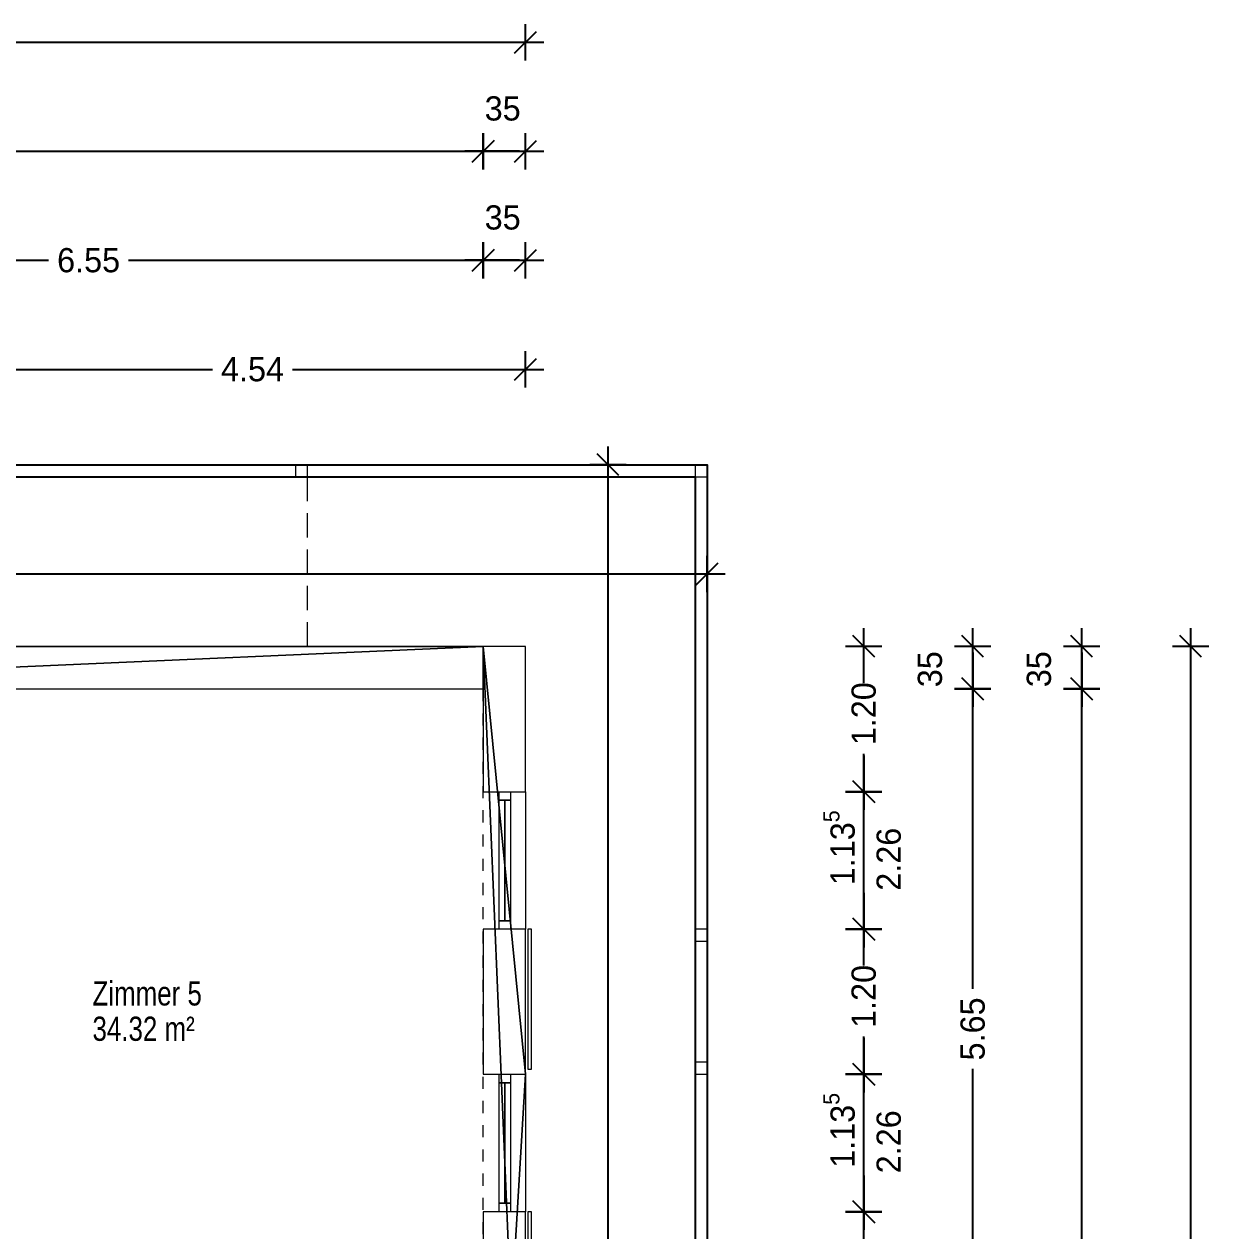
# Model space of a CAD drawing. Header units: metres. Extents: x 153.5 to 178.4, y 23.4 to 51.6.
# Drawn here: x 168.66 to 178.44, y 41.66 to 51.62 of the extents above; entities that cross this region are included whole.
import ezdxf

# ---------------------------------------------------------------- set-up
doc = ezdxf.new("R2010")
doc.units = ezdxf.units.M
doc.header["$XCLIPFRAME"] = 2
doc.header["$PDMODE"] = 65
for name, pattern in [('AUSGEZOGEN', [0]), ('PUNKT2_S9', [0.1, 0, -0.1]), ('VERDECKT2_S2', [0.27, 0.2, -0.07])]:
    doc.linetypes.add(name, pattern=pattern)
for name, color, linetype, lineweight in [('Allgemein01', 7, 'AUSGEZOGEN', 13), ('Allgemein03', 7, 'AUSGEZOGEN', 25), ('Fenster', 7, 'AUSGEZOGEN', 13), ('Fensterbank', 7, 'AUSGEZOGEN', 13), ('Raumbezeichnung', 7, 'AUSGEZOGEN', 13), ('Raumnummer', 7, 'AUSGEZOGEN', 13), ('Standard', 7, 'AUSGEZOGEN', 25), ('Stütze Holz', 7, 'AUSGEZOGEN', 13), ('Verschattung', 7, 'AUSGEZOGEN', 13), ('Wand Holz tragend', 7, 'AUSGEZOGEN', 13), ('Wohnfläche-Rohbau', 7, 'AUSGEZOGEN', 13)]:
    doc.layers.add(name, color=color, linetype=linetype, lineweight=lineweight)
doc.styles.add('ARIAL', font='arial.ttf')
doc.styles.add('Posterama Text Light', font='')
doc.styles.get('Posterama Text Light').set_extended_font_data('Posterama Text Light')
doc.dimstyles.new('DIMSTYLE_18', dxfattribs={"dimtxt": 0.2, "dimasz": 0.3, "dimexe": 0, "dimexo": 0, "dimgap": 0.1, "dimtad": 0, "dimrnd": 0.005, "dimzin": 4, "dimdsep": 46, "dimtxsty": 'Posterama Text Light', "dimblk1": 'ALL_ML_STRICH', "dimblk2": 'ALL_ML_STRICH', "dimsah": 1, "dimcen": 0, "dimclrd": 7, "dimclre": 7, "dimclrt": 7, "dimadec": 0, "dimazin": 0, "dimtfac": 1, "dimtdec": 0, "dimtix": 1, "dimtmove": 2, "dimatfit": 3, "dimfxl": 0, "dimtzin": 0, "dimlwd": 0, "dimlwe": 25, "dimarcsym": 0})
doc.dimstyles.new('DIMSTYLE_2', dxfattribs={"dimtxt": 0.2, "dimasz": 0.3, "dimexe": 0, "dimexo": 1e-06, "dimgap": 0.1, "dimtad": 0, "dimdec": 3, "dimrnd": 0.005, "dimzin": 0, "dimdsep": 46, "dimtxsty": 'Posterama Text Light', "dimblk1": 'ALL_ML_STRICH', "dimblk2": 'ALL_ML_STRICH', "dimsah": 1, "dimcen": 0, "dimse1": 1, "dimse2": 1, "dimclrd": 7, "dimclre": 7, "dimclrt": 7, "dimadec": 0, "dimazin": 0, "dimtfac": 1, "dimtdec": 0, "dimtix": 1, "dimtmove": 2, "dimatfit": 3, "dimfxl": 0, "dimtzin": 0, "dimlwd": 0, "dimlwe": 25, "dimarcsym": 0})
doc.dimstyles.new('DIMSTYLE_21', dxfattribs={"dimtxt": 0.2, "dimasz": 0.3, "dimexe": 0, "dimexo": 0, "dimgap": 0.1, "dimtad": 0, "dimdec": 3, "dimrnd": 0.005, "dimzin": 4, "dimdsep": 46, "dimtxsty": 'Posterama Text Light', "dimblk1": 'ALL_ML_STRICH', "dimblk2": 'ALL_ML_STRICH', "dimsah": 1, "dimcen": 0, "dimclrd": 7, "dimclre": 7, "dimclrt": 7, "dimadec": 0, "dimazin": 0, "dimtfac": 1, "dimtdec": 0, "dimtix": 1, "dimtmove": 2, "dimatfit": 3, "dimfxl": 0, "dimtzin": 0, "dimlwd": 0, "dimlwe": 25, "dimarcsym": 0})
doc.dimstyles.new('DIMSTYLE_3', dxfattribs={"dimtxt": 0.2, "dimasz": 0.3, "dimexe": 0, "dimexo": 1e-06, "dimgap": 0.1, "dimtad": 0, "dimdec": 3, "dimrnd": 0.005, "dimzin": 0, "dimdsep": 46, "dimtxsty": 'Posterama Text Light', "dimblk1": 'ALL_ML_STRICH', "dimblk2": 'ALL_ML_STRICH', "dimsah": 1, "dimcen": 0, "dimse1": 1, "dimse2": 1, "dimclrd": 7, "dimclre": 7, "dimclrt": 7, "dimadec": 0, "dimazin": 0, "dimtfac": 1, "dimtdec": 0, "dimtix": 1, "dimtmove": 2, "dimatfit": 3, "dimfxl": 0, "dimtzin": 0, "dimlwd": 0, "dimlwe": 25, "dimarcsym": 0})
doc.dimstyles.new('DIMSTYLE_5', dxfattribs={"dimtxt": 0.2, "dimasz": 0.3, "dimexe": 0, "dimexo": 1e-06, "dimgap": 0.1, "dimtad": 0, "dimrnd": 0.005, "dimzin": 0, "dimdsep": 46, "dimtxsty": 'Posterama Text Light', "dimblk1": 'ALL_ML_STRICH', "dimblk2": 'ALL_ML_STRICH', "dimsah": 1, "dimcen": 0, "dimse1": 1, "dimse2": 1, "dimclrd": 7, "dimclre": 7, "dimclrt": 7, "dimadec": 0, "dimazin": 0, "dimtfac": 1, "dimtdec": 0, "dimtix": 1, "dimtmove": 2, "dimatfit": 3, "dimfxl": 0, "dimtzin": 0, "dimlwd": 0, "dimlwe": 25, "dimarcsym": 0})
doc.dimstyles.new('DIMSTYLE_7', dxfattribs={"dimtxt": 0.2, "dimasz": 0.3, "dimexe": 0, "dimexo": 1e-06, "dimgap": 0.1, "dimtad": 2, "dimdec": 1, "dimlfac": 100, "dimrnd": 0.5, "dimzin": 0, "dimdsep": 46, "dimtxsty": 'Posterama Text Light', "dimblk1": 'ALL_ML_STRICH', "dimblk2": 'ALL_ML_STRICH', "dimsah": 1, "dimcen": 0, "dimse1": 1, "dimse2": 1, "dimclrd": 7, "dimclre": 7, "dimclrt": 7, "dimadec": 0, "dimazin": 0, "dimtfac": 1, "dimtdec": 0, "dimtix": 1, "dimtmove": 2, "dimatfit": 3, "dimfxl": 0, "dimtvp": 1.2, "dimtzin": 0, "dimlwd": 0, "dimlwe": 25, "dimarcsym": 0})
doc.dimstyles.new('DIMSTYLE_9', dxfattribs={"dimtxt": 0.2, "dimasz": 0.3, "dimexe": 0, "dimexo": 1e-06, "dimgap": 0.1, "dimtad": 2, "dimdec": 3, "dimrnd": 0.005, "dimzin": 0, "dimdsep": 46, "dimtxsty": 'Posterama Text Light', "dimblk1": 'ALL_ML_STRICH', "dimblk2": 'ALL_ML_STRICH', "dimsah": 1, "dimcen": 0, "dimse1": 1, "dimse2": 1, "dimclrd": 7, "dimclre": 7, "dimclrt": 7, "dimadec": 0, "dimazin": 0, "dimtfac": 1, "dimtdec": 0, "dimtix": 1, "dimtmove": 2, "dimatfit": 3, "dimfxl": 0, "dimtzin": 0, "dimlwd": 0, "dimlwe": 25, "dimarcsym": 0})
picture_1 = doc.add_image_def('image1.jpg', size_in_pixel=(256, 256))
picture_2 = doc.add_image_def('image2.jpg', size_in_pixel=(256, 256))

# ---------------------------------------------------------------- blocks, each defined once
blk = doc.blocks.new('ALL_ML_STRICH')
at = {"color": 0, "linetype": 'ByBlock', "lineweight": -2}
for p, q in [((0, -0.5), (0, 0.5)), ((-1, 0), (0.5, 0)), ((-0.3, -0.3), (0.3, 0.3))]:
    blk.add_line(p, q, dxfattribs=at)
blk = doc.blocks.new('*D24')
at = {"layer": 'DEFPOINTS', "color": 7, "linetype": 'AUSGEZOGEN', "lineweight": 25, "transparency": 33554687}
for p in [(172.7978, 46.4848), (172.7978, 28.4819), (178.2916, 28.4819)]:
    blk.add_point(p, dxfattribs=at)
at = {"layer": 'Standard', "color": 7, "linetype": 'AUSGEZOGEN', "lineweight": -2, "transparency": 33554687}
for p, q in [((178.2916, 37.9821), (178.2916, 46.4848)), ((178.2916, 28.4819), (178.2916, 37.0421))]:
    blk.add_line(p, q, dxfattribs=at)
at = {"layer": 'Standard', "color": 7, "linetype": 'AUSGEZOGEN', "lineweight": 25, "transparency": 33554687, "xscale": 0.3, "yscale": 0.3, "zscale": 0.3}
for p, rotation in [((178.2916, 46.4848), 90), ((178.2916, 28.4819), 270)]:
    blk.add_blockref('ALL_ML_STRICH', p, dxfattribs=dict(at, rotation=rotation))
at = {"layer": 'Standard', "color": 7, "linetype": 'AUSGEZOGEN', "lineweight": 25, "transparency": 33554687, "insert": (178.2916, 37.5121), "char_height": 0.2, "width": 1.2, "attachment_point": 5, "rotation": 90, "style": 'Posterama Text Light'}
blk.add_mtext('\\A1;{\\A1;{18.00\\H0.132000;\\S5^ ;}}', dxfattribs=at)
blk = doc.blocks.new('*D27')
at = {"layer": 'DEFPOINTS', "color": 7, "linetype": 'AUSGEZOGEN', "lineweight": 25, "transparency": 33554687}
for p in [(158.7978, 51.4721), (158.7978, 46.4848), (172.7978, 46.4848)]:
    blk.add_point(p, dxfattribs=at)
at = {"layer": 'Standard', "color": 7, "linetype": 'AUSGEZOGEN', "lineweight": -2, "transparency": 33554687}
for p, q in [((158.7978, 51.4721), (165.4096, 51.4721)), ((166.2096, 51.4721), (172.7978, 51.4721))]:
    blk.add_line(p, q, dxfattribs=at)
at = {"layer": 'Standard', "color": 7, "linetype": 'AUSGEZOGEN', "lineweight": 25, "transparency": 33554687, "xscale": 0.3, "yscale": 0.3, "zscale": 0.3, "rotation": 180}
blk.add_blockref('ALL_ML_STRICH', (158.7978, 51.4721), dxfattribs=at)
at = {"layer": 'Standard', "color": 7, "linetype": 'AUSGEZOGEN', "lineweight": 25, "transparency": 33554687, "xscale": 0.3, "yscale": 0.3, "zscale": 0.3}
blk.add_blockref('ALL_ML_STRICH', (172.7978, 51.4721), dxfattribs=at)
at = {"layer": 'Standard', "color": 7, "linetype": 'AUSGEZOGEN', "lineweight": 25, "transparency": 33554687, "insert": (165.8096, 51.4721), "char_height": 0.2, "width": 1, "attachment_point": 5, "style": 'Posterama Text Light'}
blk.add_mtext('\\A1;{\\A1;{14.00\\H0.132000;\\S^ ;}}', dxfattribs=at)
blk = doc.blocks.new('*D34')
at = {"layer": 'DEFPOINTS', "color": 7, "linetype": 'AUSGEZOGEN', "lineweight": 25, "transparency": 33554687}
for p in [(159.1478, 50.5721), (159.1478, 46.1348), (172.4478, 46.1348)]:
    blk.add_point(p, dxfattribs=at)
at = {"layer": 'Standard', "color": 7, "linetype": 'AUSGEZOGEN', "lineweight": -2, "transparency": 33554687}
for p, q in [((159.1478, 50.5721), (165.4248, 50.5721)), ((166.2248, 50.5721), (172.4478, 50.5721))]:
    blk.add_line(p, q, dxfattribs=at)
at = {"layer": 'Standard', "color": 7, "linetype": 'AUSGEZOGEN', "lineweight": 25, "transparency": 33554687, "xscale": 0.3, "yscale": 0.3, "zscale": 0.3, "rotation": 180}
blk.add_blockref('ALL_ML_STRICH', (159.1478, 50.5721), dxfattribs=at)
at = {"layer": 'Standard', "color": 7, "linetype": 'AUSGEZOGEN', "lineweight": 25, "transparency": 33554687, "xscale": 0.3, "yscale": 0.3, "zscale": 0.3}
blk.add_blockref('ALL_ML_STRICH', (172.4478, 50.5721), dxfattribs=at)
at = {"layer": 'Standard', "color": 7, "linetype": 'AUSGEZOGEN', "lineweight": 25, "transparency": 33554687, "insert": (165.8248, 50.5721), "char_height": 0.2, "width": 1, "attachment_point": 5, "style": 'Posterama Text Light'}
blk.add_mtext('\\A1;{\\A1;{13.30\\H0.132000;\\S^ ;}}', dxfattribs=at)
blk = doc.blocks.new('*D35')
at = {"layer": 'DEFPOINTS', "color": 7, "linetype": 'AUSGEZOGEN', "lineweight": 25, "transparency": 33554687}
for p in [(172.4478, 50.5721), (172.7978, 46.4848), (172.4478, 46.1348)]:
    blk.add_point(p, dxfattribs=at)
at = {"layer": 'Standard', "color": 7, "linetype": 'AUSGEZOGEN', "lineweight": -2, "transparency": 33554687}
blk.add_line((172.4478, 50.5721), (172.7978, 50.5721), dxfattribs=at)
at = {"layer": 'Standard', "color": 7, "linetype": 'AUSGEZOGEN', "lineweight": 25, "transparency": 33554687, "xscale": 0.3, "yscale": 0.3, "zscale": 0.3, "rotation": 180}
blk.add_blockref('ALL_ML_STRICH', (172.4478, 50.5721), dxfattribs=at)
at = {"layer": 'Standard', "color": 7, "linetype": 'AUSGEZOGEN', "lineweight": 25, "transparency": 33554687, "xscale": 0.3, "yscale": 0.3, "zscale": 0.3}
blk.add_blockref('ALL_ML_STRICH', (172.7978, 50.5721), dxfattribs=at)
at = {"layer": 'Standard', "color": 7, "linetype": 'AUSGEZOGEN', "lineweight": 25, "transparency": 33554687, "insert": (172.6092, 50.9249), "char_height": 0.2, "width": 0.8, "attachment_point": 5, "style": 'Posterama Text Light'}
blk.add_mtext('\\A1;{\\A1;{35\\H0.132000;\\S^ ;}}', dxfattribs=at)
blk = doc.blocks.new('*D45')
at = {"layer": 'DEFPOINTS', "color": 7, "linetype": 'AUSGEZOGEN', "lineweight": 25, "transparency": 33554687}
for p in [(168.2578, 48.7721), (168.2578, 46.4848), (172.7978, 46.4848)]:
    blk.add_point(p, dxfattribs=at)
at = {"layer": 'Standard', "color": 7, "linetype": 'AUSGEZOGEN', "lineweight": -2, "transparency": 33554687}
for p, q in [((168.2578, 48.7721), (170.213, 48.7721)), ((170.873, 48.7721), (172.7978, 48.7721))]:
    blk.add_line(p, q, dxfattribs=at)
at = {"layer": 'Standard', "color": 7, "linetype": 'AUSGEZOGEN', "lineweight": 25, "transparency": 33554687, "xscale": 0.3, "yscale": 0.3, "zscale": 0.3, "rotation": 180}
blk.add_blockref('ALL_ML_STRICH', (168.2578, 48.7721), dxfattribs=at)
at = {"layer": 'Standard', "color": 7, "linetype": 'AUSGEZOGEN', "lineweight": 25, "transparency": 33554687, "xscale": 0.3, "yscale": 0.3, "zscale": 0.3}
blk.add_blockref('ALL_ML_STRICH', (172.7978, 48.7721), dxfattribs=at)
at = {"layer": 'Standard', "color": 7, "linetype": 'AUSGEZOGEN', "lineweight": 25, "transparency": 33554687, "insert": (170.543, 48.7721), "char_height": 0.2, "width": 0.8, "attachment_point": 5, "style": 'Posterama Text Light'}
blk.add_mtext('\\A1;{\\A1;{4.54\\H0.132000;\\S^ ;}}', dxfattribs=at)
blk = doc.blocks.new('*D66')
at = {"layer": 'DEFPOINTS', "color": 7, "linetype": 'AUSGEZOGEN', "lineweight": 25, "transparency": 33554687}
for p in [(172.4478, 46.1348), (172.4478, 28.8319), (177.3916, 28.8319)]:
    blk.add_point(p, dxfattribs=at)
at = {"layer": 'Standard', "color": 7, "linetype": 'AUSGEZOGEN', "lineweight": -2, "transparency": 33554687}
for p, q in [((177.3916, 38.0094), (177.3916, 46.1348)), ((177.3916, 28.8319), (177.3916, 37.0694))]:
    blk.add_line(p, q, dxfattribs=at)
at = {"layer": 'Standard', "color": 7, "linetype": 'AUSGEZOGEN', "lineweight": 25, "transparency": 33554687, "xscale": 0.3, "yscale": 0.3, "zscale": 0.3}
for p, rotation in [((177.3916, 46.1348), 90), ((177.3916, 28.8319), 270)]:
    blk.add_blockref('ALL_ML_STRICH', p, dxfattribs=dict(at, rotation=rotation))
at = {"layer": 'Standard', "color": 7, "linetype": 'AUSGEZOGEN', "lineweight": 25, "transparency": 33554687, "insert": (177.3916, 37.5394), "char_height": 0.2, "width": 1.2, "attachment_point": 5, "rotation": 90, "style": 'Posterama Text Light'}
blk.add_mtext('\\A1;{\\A1;{17.30\\H0.132000;\\S5^ ;}}', dxfattribs=at)
blk = doc.blocks.new('*D67')
at = {"layer": 'DEFPOINTS', "color": 7, "linetype": 'AUSGEZOGEN', "lineweight": 25, "transparency": 33554687}
for p in [(172.7978, 46.4848), (172.4478, 46.1348), (177.3916, 46.1348)]:
    blk.add_point(p, dxfattribs=at)
at = {"layer": 'Standard', "color": 7, "linetype": 'AUSGEZOGEN', "lineweight": -2, "transparency": 33554687}
blk.add_line((177.3916, 46.1348), (177.3916, 46.4848), dxfattribs=at)
at = {"layer": 'Standard', "color": 7, "linetype": 'AUSGEZOGEN', "lineweight": 25, "transparency": 33554687, "xscale": 0.3, "yscale": 0.3, "zscale": 0.3}
for p, rotation in [((177.3916, 46.4848), 90), ((177.3916, 46.1348), 270)]:
    blk.add_blockref('ALL_ML_STRICH', p, dxfattribs=dict(at, rotation=rotation))
at = {"layer": 'Standard', "color": 7, "linetype": 'AUSGEZOGEN', "lineweight": 25, "transparency": 33554687, "insert": (177.0388, 46.2963), "char_height": 0.2, "width": 0.8, "attachment_point": 5, "rotation": 90, "style": 'Posterama Text Light'}
blk.add_mtext('\\A1;{\\A1;{35\\H0.132000;\\S^ ;}}', dxfattribs=at)
blk = doc.blocks.new('*D84')
at = {"layer": 'DEFPOINTS', "color": 7, "linetype": 'AUSGEZOGEN', "lineweight": 25, "transparency": 33554687}
for p in [(165.8978, 49.6721), (165.8978, 46.1348), (172.4478, 46.1348)]:
    blk.add_point(p, dxfattribs=at)
at = {"layer": 'Standard', "color": 7, "linetype": 'AUSGEZOGEN', "lineweight": -2, "transparency": 33554687}
for p, q in [((165.8978, 49.6721), (168.8594, 49.6721)), ((169.5194, 49.6721), (172.4478, 49.6721))]:
    blk.add_line(p, q, dxfattribs=at)
at = {"layer": 'Standard', "color": 7, "linetype": 'AUSGEZOGEN', "lineweight": 25, "transparency": 33554687, "xscale": 0.3, "yscale": 0.3, "zscale": 0.3, "rotation": 180}
blk.add_blockref('ALL_ML_STRICH', (165.8978, 49.6721), dxfattribs=at)
at = {"layer": 'Standard', "color": 7, "linetype": 'AUSGEZOGEN', "lineweight": 25, "transparency": 33554687, "xscale": 0.3, "yscale": 0.3, "zscale": 0.3}
blk.add_blockref('ALL_ML_STRICH', (172.4478, 49.6721), dxfattribs=at)
at = {"layer": 'Standard', "color": 7, "linetype": 'AUSGEZOGEN', "lineweight": 25, "transparency": 33554687, "insert": (169.1894, 49.6721), "char_height": 0.2, "width": 0.8, "attachment_point": 5, "style": 'Posterama Text Light'}
blk.add_mtext('\\A1;{\\A1;{6.55\\H0.132000;\\S^ ;}}', dxfattribs=at)
blk = doc.blocks.new('*D85')
at = {"layer": 'DEFPOINTS', "color": 7, "linetype": 'AUSGEZOGEN', "lineweight": 25, "transparency": 33554687}
for p in [(172.4478, 49.6721), (172.7978, 46.4848), (172.4478, 46.1348)]:
    blk.add_point(p, dxfattribs=at)
at = {"layer": 'Standard', "color": 7, "linetype": 'AUSGEZOGEN', "lineweight": -2, "transparency": 33554687}
blk.add_line((172.4478, 49.6721), (172.7978, 49.6721), dxfattribs=at)
at = {"layer": 'Standard', "color": 7, "linetype": 'AUSGEZOGEN', "lineweight": 25, "transparency": 33554687, "xscale": 0.3, "yscale": 0.3, "zscale": 0.3, "rotation": 180}
blk.add_blockref('ALL_ML_STRICH', (172.4478, 49.6721), dxfattribs=at)
at = {"layer": 'Standard', "color": 7, "linetype": 'AUSGEZOGEN', "lineweight": 25, "transparency": 33554687, "xscale": 0.3, "yscale": 0.3, "zscale": 0.3}
blk.add_blockref('ALL_ML_STRICH', (172.7978, 49.6721), dxfattribs=at)
at = {"layer": 'Standard', "color": 7, "linetype": 'AUSGEZOGEN', "lineweight": 25, "transparency": 33554687, "insert": (172.6092, 50.0249), "char_height": 0.2, "width": 0.8, "attachment_point": 5, "style": 'Posterama Text Light'}
blk.add_mtext('\\A1;{\\A1;{35\\H0.132000;\\S^ ;}}', dxfattribs=at)
blk = doc.blocks.new('*D91')
at = {"layer": 'DEFPOINTS', "color": 7, "linetype": 'AUSGEZOGEN', "lineweight": 25, "transparency": 33554687}
for p in [(172.4478, 46.1348), (172.4478, 40.4848), (176.4916, 40.4848)]:
    blk.add_point(p, dxfattribs=at)
at = {"layer": 'Standard', "color": 7, "linetype": 'AUSGEZOGEN', "lineweight": -2, "transparency": 33554687}
for p, q in [((176.4916, 43.6564), (176.4916, 46.1348)), ((176.4916, 40.4848), (176.4916, 42.9964))]:
    blk.add_line(p, q, dxfattribs=at)
at = {"layer": 'Standard', "color": 7, "linetype": 'AUSGEZOGEN', "lineweight": 25, "transparency": 33554687, "xscale": 0.3, "yscale": 0.3, "zscale": 0.3}
for p, rotation in [((176.4916, 46.1348), 90), ((176.4916, 40.4848), 270)]:
    blk.add_blockref('ALL_ML_STRICH', p, dxfattribs=dict(at, rotation=rotation))
at = {"layer": 'Standard', "color": 7, "linetype": 'AUSGEZOGEN', "lineweight": 25, "transparency": 33554687, "insert": (176.4916, 43.3264), "char_height": 0.2, "width": 0.8, "attachment_point": 5, "rotation": 90, "style": 'Posterama Text Light'}
blk.add_mtext('\\A1;{\\A1;{5.65\\H0.132000;\\S^ ;}}', dxfattribs=at)
blk = doc.blocks.new('*D92')
at = {"layer": 'DEFPOINTS', "color": 7, "linetype": 'AUSGEZOGEN', "lineweight": 25, "transparency": 33554687}
for p in [(172.7978, 46.4848), (172.4478, 46.1348), (176.4916, 46.1348)]:
    blk.add_point(p, dxfattribs=at)
at = {"layer": 'Standard', "color": 7, "linetype": 'AUSGEZOGEN', "lineweight": -2, "transparency": 33554687}
blk.add_line((176.4916, 46.1348), (176.4916, 46.4848), dxfattribs=at)
at = {"layer": 'Standard', "color": 7, "linetype": 'AUSGEZOGEN', "lineweight": 25, "transparency": 33554687, "xscale": 0.3, "yscale": 0.3, "zscale": 0.3}
for p, rotation in [((176.4916, 46.4848), 90), ((176.4916, 46.1348), 270)]:
    blk.add_blockref('ALL_ML_STRICH', p, dxfattribs=dict(at, rotation=rotation))
at = {"layer": 'Standard', "color": 7, "linetype": 'AUSGEZOGEN', "lineweight": 25, "transparency": 33554687, "insert": (176.1388, 46.2963), "char_height": 0.2, "width": 0.8, "attachment_point": 5, "rotation": 90, "style": 'Posterama Text Light'}
blk.add_mtext('\\A1;{\\A1;{35\\H0.132000;\\S^ ;}}', dxfattribs=at)
blk = doc.blocks.new('*D106')
at = {"layer": 'DEFPOINTS', "color": 7, "linetype": 'AUSGEZOGEN', "lineweight": 25, "transparency": 33554687}
for p in [(172.7978, 41.8167), (172.7978, 38.1919), (175.5916, 38.1919)]:
    blk.add_point(p, dxfattribs=at)
at = {"layer": 'Standard', "color": 7, "linetype": 'AUSGEZOGEN', "lineweight": -2, "transparency": 33554687}
for p, q in [((175.5916, 40.4468), (175.5916, 41.8167)), ((175.5916, 38.1919), (175.5916, 39.6468))]:
    blk.add_line(p, q, dxfattribs=at)
at = {"layer": 'Standard', "color": 7, "linetype": 'AUSGEZOGEN', "lineweight": 25, "transparency": 33554687, "xscale": 0.3, "yscale": 0.3, "zscale": 0.3}
for p, rotation in [((175.5916, 41.8167), 90), ((175.5916, 38.1919), 270)]:
    blk.add_blockref('ALL_ML_STRICH', p, dxfattribs=dict(at, rotation=rotation))
at = {"layer": 'Standard', "color": 7, "linetype": 'AUSGEZOGEN', "lineweight": 25, "transparency": 33554687, "insert": (175.5916, 40.0468), "char_height": 0.2, "width": 1, "attachment_point": 5, "rotation": 90, "style": 'Posterama Text Light'}
blk.add_mtext('\\A1;{\\A1;{3.62\\H0.132000;\\S5^ ;}}', dxfattribs=at)
blk = doc.blocks.new('*D107')
at = {"layer": 'DEFPOINTS', "color": 7, "linetype": 'AUSGEZOGEN', "lineweight": 25, "transparency": 33554687}
for p in [(172.7978, 42.9517), (172.7978, 41.8167), (175.5916, 41.8167)]:
    blk.add_point(p, dxfattribs=at)
at = {"layer": 'Standard', "color": 7, "linetype": 'AUSGEZOGEN', "lineweight": -2, "transparency": 33554687}
blk.add_line((175.5916, 41.8167), (175.5916, 42.9517), dxfattribs=at)
at = {"layer": 'Standard', "color": 7, "linetype": 'AUSGEZOGEN', "lineweight": 25, "transparency": 33554687, "xscale": 0.3, "yscale": 0.3, "zscale": 0.3}
for p, rotation in [((175.5916, 42.9517), 90), ((175.5916, 41.8167), 270)]:
    blk.add_blockref('ALL_ML_STRICH', p, dxfattribs=dict(at, rotation=rotation))
at = {"layer": 'Standard', "color": 7, "linetype": 'AUSGEZOGEN', "lineweight": 25, "transparency": 33554687, "insert": (175.3888, 42.4889), "char_height": 0.2, "width": 1, "attachment_point": 5, "rotation": 90, "style": 'Posterama Text Light'}
blk.add_mtext('\\A1;{\\A1;{1.13\\H0.132000;\\S5^ ;}}', dxfattribs=at)
at = {"layer": 'Standard', "color": 7, "linetype": 'AUSGEZOGEN', "lineweight": 25, "transparency": 33554687, "insert": (175.6972, 42.1341), "char_height": 0.2, "width": 0.01, "attachment_point": 1, "rotation": 90, "line_spacing_factor": 0.60241, "style": 'Posterama Text Light'}
blk.add_mtext('\\A1;{2.26\\H0.132000;\\S^ ;}', dxfattribs=at)
blk = doc.blocks.new('*D108')
at = {"layer": 'DEFPOINTS', "color": 7, "linetype": 'AUSGEZOGEN', "lineweight": 25, "transparency": 33554687}
for p in [(172.7978, 44.1498), (172.7978, 42.9517), (175.5916, 42.9517)]:
    blk.add_point(p, dxfattribs=at)
at = {"layer": 'Standard', "color": 7, "linetype": 'AUSGEZOGEN', "lineweight": -2, "transparency": 33554687}
for p, q in [((175.5916, 43.925), (175.5916, 44.1498)), ((175.5916, 42.9517), (175.5916, 43.265))]:
    blk.add_line(p, q, dxfattribs=at)
at = {"layer": 'Standard', "color": 7, "linetype": 'AUSGEZOGEN', "lineweight": 25, "transparency": 33554687, "xscale": 0.3, "yscale": 0.3, "zscale": 0.3}
for p, rotation in [((175.5916, 44.1498), 90), ((175.5916, 42.9517), 270)]:
    blk.add_blockref('ALL_ML_STRICH', p, dxfattribs=dict(at, rotation=rotation))
at = {"layer": 'Standard', "color": 7, "linetype": 'AUSGEZOGEN', "lineweight": 25, "transparency": 33554687, "insert": (175.5916, 43.595), "char_height": 0.2, "width": 0.8, "attachment_point": 5, "rotation": 90, "style": 'Posterama Text Light'}
blk.add_mtext('\\A1;{\\A1;{1.20\\H0.132000;\\S^ ;}}', dxfattribs=at)
blk = doc.blocks.new('*D109')
at = {"layer": 'DEFPOINTS', "color": 7, "linetype": 'AUSGEZOGEN', "lineweight": 25, "transparency": 33554687}
for p in [(172.7978, 45.2848), (172.7978, 44.1498), (175.5916, 44.1498)]:
    blk.add_point(p, dxfattribs=at)
at = {"layer": 'Standard', "color": 7, "linetype": 'AUSGEZOGEN', "lineweight": -2, "transparency": 33554687}
blk.add_line((175.5916, 44.1498), (175.5916, 45.2848), dxfattribs=at)
at = {"layer": 'Standard', "color": 7, "linetype": 'AUSGEZOGEN', "lineweight": 25, "transparency": 33554687, "xscale": 0.3, "yscale": 0.3, "zscale": 0.3}
for p, rotation in [((175.5916, 45.2848), 90), ((175.5916, 44.1498), 270)]:
    blk.add_blockref('ALL_ML_STRICH', p, dxfattribs=dict(at, rotation=rotation))
at = {"layer": 'Standard', "color": 7, "linetype": 'AUSGEZOGEN', "lineweight": 25, "transparency": 33554687, "insert": (175.3888, 44.8219), "char_height": 0.2, "width": 1, "attachment_point": 5, "rotation": 90, "style": 'Posterama Text Light'}
blk.add_mtext('\\A1;{\\A1;{1.13\\H0.132000;\\S5^ ;}}', dxfattribs=at)
at = {"layer": 'Standard', "color": 7, "linetype": 'AUSGEZOGEN', "lineweight": 25, "transparency": 33554687, "insert": (175.6972, 44.4671), "char_height": 0.2, "width": 0.01, "attachment_point": 1, "rotation": 90, "line_spacing_factor": 0.60241, "style": 'Posterama Text Light'}
blk.add_mtext('\\A1;{2.26\\H0.132000;\\S^ ;}', dxfattribs=at)
blk = doc.blocks.new('*D110')
at = {"layer": 'DEFPOINTS', "color": 7, "linetype": 'AUSGEZOGEN', "lineweight": 25, "transparency": 33554687}
for p in [(172.7978, 46.4848), (172.7978, 45.2848), (175.5916, 45.2848)]:
    blk.add_point(p, dxfattribs=at)
at = {"layer": 'Standard', "color": 7, "linetype": 'AUSGEZOGEN', "lineweight": -2, "transparency": 33554687}
for p, q in [((175.5916, 46.259), (175.5916, 46.4848)), ((175.5916, 45.2848), (175.5916, 45.599))]:
    blk.add_line(p, q, dxfattribs=at)
at = {"layer": 'Standard', "color": 7, "linetype": 'AUSGEZOGEN', "lineweight": 25, "transparency": 33554687, "xscale": 0.3, "yscale": 0.3, "zscale": 0.3}
for p, rotation in [((175.5916, 46.4848), 90), ((175.5916, 45.2848), 270)]:
    blk.add_blockref('ALL_ML_STRICH', p, dxfattribs=dict(at, rotation=rotation))
at = {"layer": 'Standard', "color": 7, "linetype": 'AUSGEZOGEN', "lineweight": 25, "transparency": 33554687, "insert": (175.5916, 45.929), "char_height": 0.2, "width": 0.8, "attachment_point": 5, "rotation": 90, "style": 'Posterama Text Light'}
blk.add_mtext('\\A1;{\\A1;{1.20\\H0.132000;\\S^ ;}}', dxfattribs=at)
blk = doc.blocks.new('*D134')
at = {"layer": 'DEFPOINTS', "color": 7, "linetype": 'AUSGEZOGEN', "lineweight": 25, "transparency": 33554687}
for p in [(157.2978, 47.9848), (174.2978, 47.9848), (157.2978, 47.0837)]:
    blk.add_point(p, dxfattribs=at)
at = {"layer": 'Standard', "color": 7, "linetype": 'AUSGEZOGEN', "lineweight": -2, "transparency": 33554687}
for p, q in [((157.2978, 47.0837), (157.2978, 47.0837)), ((157.2978, 47.0837), (165.4203, 47.0837)), ((166.2203, 47.0837), (174.2978, 47.0837)), ((174.2978, 47.0837), (174.2978, 47.0837))]:
    blk.add_line(p, q, dxfattribs=at)
at = {"layer": 'Standard', "color": 7, "linetype": 'AUSGEZOGEN', "lineweight": 25, "transparency": 33554687, "xscale": 0.3, "yscale": 0.3, "zscale": 0.3, "rotation": 180}
blk.add_blockref('ALL_ML_STRICH', (157.2978, 47.0837), dxfattribs=at)
at = {"layer": 'Standard', "color": 7, "linetype": 'AUSGEZOGEN', "lineweight": 25, "transparency": 33554687, "xscale": 0.3, "yscale": 0.3, "zscale": 0.3}
blk.add_blockref('ALL_ML_STRICH', (174.2978, 47.0837), dxfattribs=at)
at = {"layer": 'Standard', "color": 7, "linetype": 'AUSGEZOGEN', "lineweight": 25, "transparency": 33554687, "insert": (165.8203, 47.0837), "char_height": 0.2, "width": 1, "attachment_point": 5, "style": 'Posterama Text Light'}
blk.add_mtext('\\A1;{\\A1;{17.00\\H0.132000;\\S^ ;}}', dxfattribs=at)
blk = doc.blocks.new('*D137')
at = {"layer": 'DEFPOINTS', "color": 7, "linetype": 'AUSGEZOGEN', "lineweight": 25, "transparency": 33554687}
for p in [(174.2978, 47.9848), (173.4795, 26.9819), (174.2978, 26.9819)]:
    blk.add_point(p, dxfattribs=at)
at = {"layer": 'Standard', "color": 7, "linetype": 'AUSGEZOGEN', "lineweight": -2, "transparency": 33554687}
for p, q in [((173.4795, 47.9848), (173.4795, 47.9848)), ((173.4795, 37.9904), (173.4795, 47.9848)), ((173.4795, 26.9819), (173.4795, 37.0504)), ((173.4795, 26.9819), (173.4795, 26.9819))]:
    blk.add_line(p, q, dxfattribs=at)
at = {"layer": 'Standard', "color": 7, "linetype": 'AUSGEZOGEN', "lineweight": 25, "transparency": 33554687, "xscale": 0.3, "yscale": 0.3, "zscale": 0.3}
for p, rotation in [((173.4795, 47.9848), 90), ((173.4795, 26.9819), 270)]:
    blk.add_blockref('ALL_ML_STRICH', p, dxfattribs=dict(at, rotation=rotation))
at = {"layer": 'Standard', "color": 7, "linetype": 'AUSGEZOGEN', "lineweight": 25, "transparency": 33554687, "insert": (173.4795, 37.5204), "char_height": 0.2, "width": 1.2, "attachment_point": 5, "rotation": 90, "style": 'Posterama Text Light'}
blk.add_mtext('\\A1;{\\A1;{21.00\\H0.132000;\\S5^ ;}}', dxfattribs=at)

msp = doc.modelspace()

# ---------------------------------------------------------------- linework, layer by layer
at = {"layer": 'Allgemein01', "color": 7, "linetype": 'PUNKT2_S9', "lineweight": 13, "transparency": 33554687}
msp.add_line((172.4478, 28.8319), (172.4478, 46.1348), dxfattribs=at)
at = {"layer": 'Allgemein03', "color": 7, "linetype": 'VERDECKT2_S2', "lineweight": 13, "transparency": 33554687}
msp.add_lwpolyline([(160.5978, 47.9848), (160.5978, 46.4848), (170.9978, 46.4848), (170.9978, 47.9848), (160.5978, 47.9848)], close=True, dxfattribs=at)
at = {"layer": 'Fenster', "transparency": 33554687}
for points in [[(172.6728, 45.2848), (172.6728, 45.2148), (172.5808, 45.2148), (172.5808, 45.2848), (172.6728, 45.2848)], [(172.6728, 45.2148), (172.6728, 44.2198), (172.5808, 44.2198), (172.5808, 45.2148), (172.6728, 45.2148)], [(172.6728, 44.2198), (172.6728, 44.1498), (172.5808, 44.1498), (172.5808, 44.2198), (172.6728, 44.2198)], [(172.6728, 42.9517), (172.6728, 42.8817), (172.5808, 42.8817), (172.5808, 42.9517), (172.6728, 42.9517)], [(172.6728, 42.8817), (172.6728, 41.8867), (172.5808, 41.8867), (172.5808, 42.8817), (172.6728, 42.8817)], [(172.6728, 41.8867), (172.6728, 41.8167), (172.5808, 41.8167), (172.5808, 41.8867), (172.6728, 41.8867)]]:
    msp.add_lwpolyline(points, close=True, dxfattribs=at)
for points in [[(172.6268, 45.2148, 3.24), (172.6268, 44.2198, 3.24), (172.6268, 44.2198, 5.36), (172.6268, 45.2148, 5.36)], [(172.6268, 42.8817, 3.24), (172.6268, 41.8867, 3.24), (172.6268, 41.8867, 5.36), (172.6268, 42.8817, 5.36)]]:
    msp.add_3dface(points, dxfattribs=at)
at = {"layer": 'Fensterbank', "color": 7, "linetype": 'AUSGEZOGEN', "lineweight": 18, "transparency": 33554687}
for p, q in [((172.7978, 45.2848), (172.7978, 44.1498)), ((172.7978, 42.9517), (172.7978, 41.8167))]:
    msp.add_line(p, q, dxfattribs=at)
at = {"layer": 'Standard', "color": 1, "linetype": 'AUSGEZOGEN', "lineweight": 25, "transparency": 33554687}
for points in [[(157.2978, 26.9819), (157.2978, 47.9848), (174.2978, 47.9848), (174.2978, 26.9819), (157.2978, 26.9819)], [(157.3978, 27.0819), (157.3978, 47.8848), (174.1978, 47.8848), (174.1978, 27.0819), (157.3978, 27.0819)]]:
    msp.add_lwpolyline(points, close=True, dxfattribs=at)
at = {"layer": 'Verschattung', "transparency": 33554687}
for points in [[(172.8478, 42.9948), (172.8478, 44.1498), (172.8178, 44.1498), (172.8178, 42.9948), (172.8478, 42.9948)], [(172.8478, 40.6617), (172.8478, 41.8167), (172.8178, 41.8167), (172.8178, 40.6617), (172.8478, 40.6617)]]:
    msp.add_lwpolyline(points, close=True, dxfattribs=at)

# ---------------------------------------------------------------- texts
at = {"layer": 'Raumbezeichnung', "transparency": 33554687, "insert": (169.2215, 43.517), "char_height": 0.2, "width": 1.050667, "attachment_point": 7, "style": 'Posterama Text Light'}
msp.add_mtext('\\A1;{\\fPosterama Text Light|i0|b0;\\H0.200000;\\W0.800000;\\C7;Zimmer 5}\\P', dxfattribs=at)
at = {"layer": 'Raumnummer', "transparency": 33554687, "insert": (169.2215, 43.8502), "char_height": 0.2, "width": 0.054754, "attachment_point": 7, "style": 'ARIAL'}
msp.add_mtext('}\\P', dxfattribs=at)
at = {"layer": 'Wohnfläche-Rohbau', "transparency": 33554687, "insert": (169.2215, 43.2254), "char_height": 0.2, "width": 0.96, "attachment_point": 7, "style": 'Posterama Text Light'}
msp.add_mtext('\\A1;{\\fPosterama Text Light|i0|b0;\\H0.200000;\\W0.800000;\\C7;34.32 m²}\\P', dxfattribs=at)

# ---------------------------------------------------------------- dimensions: what is measured, and where the dimension line sits
at = {"layer": 'Standard', "color": 7, "linetype": 'AUSGEZOGEN', "lineweight": 25, "transparency": 33554687}
for base, p1, p2, dimstyle, picture, middle in [((172.7978, 51.4721), (158.7978, 46.4848), (172.7978, 46.4848), 'DIMSTYLE_5', '*D27', (165.8096, 51.4721)), ((172.7978, 50.5721), (172.4478, 46.1348), (172.7978, 46.4848), 'DIMSTYLE_7', '*D35', (172.6092, 50.9249)), ((172.4478, 50.5721), (159.1478, 46.1348), (172.4478, 46.1348), 'DIMSTYLE_5', '*D34', (165.8248, 50.5721)), ((172.7978, 49.6721), (172.4478, 46.1348), (172.7978, 46.4848), 'DIMSTYLE_7', '*D85', (172.6092, 50.0249)), ((172.4478, 49.6721), (165.8978, 46.1348), (172.4478, 46.1348), 'DIMSTYLE_5', '*D84', (169.1894, 49.6721)), ((172.7978, 48.7721), (168.2578, 46.4848), (172.7978, 46.4848), 'DIMSTYLE_5', '*D45', (170.543, 48.7721)), ((174.2978, 47.0837), (157.2978, 47.0837), (174.2978, 47.0837), 'DIMSTYLE_18', '*D134', (165.8203, 47.0837))]:
    dim = msp.add_linear_dim(base=base, p1=p1, p2=p2, dimstyle=dimstyle, override={"dimpost": '<>', "dimclrd": 7, "dimclre": 7, "dimclrt": 7, "dimlwd": 0, "dimlwe": 25}, dxfattribs=at)
    dim.commit()
    dim.dimension.update_dxf_attribs({"geometry": picture, "text_midpoint": middle, "dimtype": 160})
for base, p1, p2, dimstyle, picture, middle in [((173.4795, 47.9848), (173.4795, 26.9819), (173.4795, 47.9848), 'DIMSTYLE_21', '*D137', (173.4795, 37.5204)), ((177.3916, 46.4848), (172.4478, 46.1348), (172.7978, 46.4848), 'DIMSTYLE_7', '*D67', (177.0388, 46.2963)), ((176.4916, 46.4848), (172.4478, 46.1348), (172.7978, 46.4848), 'DIMSTYLE_7', '*D92', (176.1388, 46.2963)), ((178.2916, 46.4848), (172.7978, 28.4819), (172.7978, 46.4848), 'DIMSTYLE_2', '*D24', (178.2916, 37.5121)), ((175.5916, 46.4848), (172.7978, 45.2848), (172.7978, 46.4848), 'DIMSTYLE_5', '*D110', (175.5916, 45.929)), ((177.3916, 46.1348), (172.4478, 28.8319), (172.4478, 46.1348), 'DIMSTYLE_3', '*D66', (177.3916, 37.5394)), ((176.4916, 46.1348), (172.4478, 40.4848), (172.4478, 46.1348), 'DIMSTYLE_5', '*D91', (176.4916, 43.3264)), ((175.5916, 44.1498), (172.7978, 42.9517), (172.7978, 44.1498), 'DIMSTYLE_5', '*D108', (175.5916, 43.595)), ((175.5916, 41.8167), (172.7978, 38.1919), (172.7978, 41.8167), 'DIMSTYLE_3', '*D106', (175.5916, 40.0468))]:
    dim = msp.add_linear_dim(base=base, p1=p1, p2=p2, angle=90, dimstyle=dimstyle, override={"dimpost": '<>', "dimclrd": 7, "dimclre": 7, "dimclrt": 7, "dimlwd": 0, "dimlwe": 25}, dxfattribs=at)
    dim.commit()
    dim.dimension.update_dxf_attribs({"geometry": picture, "text_midpoint": middle, "dimtype": 160})
for base, p1, p2, picture, middle in [((175.5916, 45.2848), (172.7978, 44.1498), (172.7978, 45.2848), '*D109', (175.3888, 44.8219)), ((175.5916, 42.9517), (172.7978, 41.8167), (172.7978, 42.9517), '*D107', (175.3888, 42.4889))]:
    dim = msp.add_linear_dim(base=base, p1=p1, p2=p2, angle=90, text='<>\\X\\A1;{2.26\\H0.132000;\\S^ ;}', dimstyle='DIMSTYLE_9', override={"dimpost": '<>', "dimclrd": 7, "dimclre": 7, "dimclrt": 7, "dimlwd": 0, "dimlwe": 25}, dxfattribs=at)
    dim.commit()
    dim.dimension.update_dxf_attribs({"geometry": picture, "text_midpoint": middle, "dimtype": 160})

# ---------------------------------------------------------------- pictures from other files: only their frames are drawn
at = {"layer": 'Stütze Holz', "lineweight": 18, "transparency": 33554687}
image = msp.add_image(picture_2, insert=(170.8978, 47.8848), size_in_units=(0.381, 0.381), dxfattribs=at)
image.set_boundary_path([(66.7, 255.5), (66.7, 188.3), (-0.5, 188.3), (-0.5, 255.5), (66.7, 255.5)])
image = msp.add_image(picture_2, insert=(174.1978, 47.8848), size_in_units=(0.381, 0.381), dxfattribs=at)
image.set_boundary_path([(66.7, 255.5), (66.7, 188.3), (-0.5, 188.3), (-0.5, 255.5), (66.7, 255.5)])
image = msp.add_image(picture_2, insert=(174.1978, 44.0506), size_in_units=(0.381, 0.381), dxfattribs=at)
image.set_boundary_path([(66.7, 255.5), (66.7, 188.3), (-0.5, 188.3), (-0.5, 255.5), (66.7, 255.5)])
image = msp.add_image(picture_2, insert=(174.1978, 42.9517), size_in_units=(0.381, 0.381), dxfattribs=at)
image.set_boundary_path([(66.7, 255.5), (66.7, 188.3), (-0.5, 188.3), (-0.5, 255.5), (66.7, 255.5)])
at = {"layer": 'Wand Holz tragend', "color": 1, "linetype": 'AUSGEZOGEN', "lineweight": 18, "transparency": 33554687}
image = msp.add_image(picture_1, insert=(172.4478, 46.4848), size_in_units=(2.56, 2.56), rotation=-180, dxfattribs=at)
image.set_boundary_path([(910.5, 255.5), (1329.5, 255.5), (1329.5, 220.5), (910.5, 220.5), (910.5, 255.5), (-0.5, 255.5), (418.5, 255.5), (418.5, 220.5), (-0.5, 220.5), (-0.5, 255.5), (797, 220.5), (532, 220.5), (532, 255.5), (797, 255.5), (797, 220.5), (-0.5, 255.5), (910.5, 255.5)])
image = msp.add_image(picture_1, insert=(172.7978, 28.8319), size_in_units=(2.56, 2.56), rotation=90, dxfattribs=at)
image.set_boundary_path([(198, 255.5), (580.536, 255.5), (580.536, 220.5), (198, 220.5), (198, 255.5), (935.496, 255.5), (1297.98, 255.5), (1297.98, 220.5), (935.496, 220.5), (935.496, 255.5), (1764.786, 220.5), (1644.786, 220.5), (1644.786, 255.5), (1764.786, 255.5), (1764.786, 220.5), (1411.48, 255.5), (1531.286, 255.5), (1531.286, 220.5), (1411.48, 220.5), (1411.48, 255.5), (821.996, 220.5), (694.036, 220.5), (694.036, 255.5), (821.996, 255.5), (821.996, 220.5), (-0.5, 255.5), (84.5, 255.5), (84.5, 220.5), (-0.5, 220.5), (-0.5, 255.5), (821.996, 220.5), (1411.48, 255.5), (1764.786, 220.5), (935.496, 255.5), (198, 255.5)])

doc.saveas('drawing.dxf')
